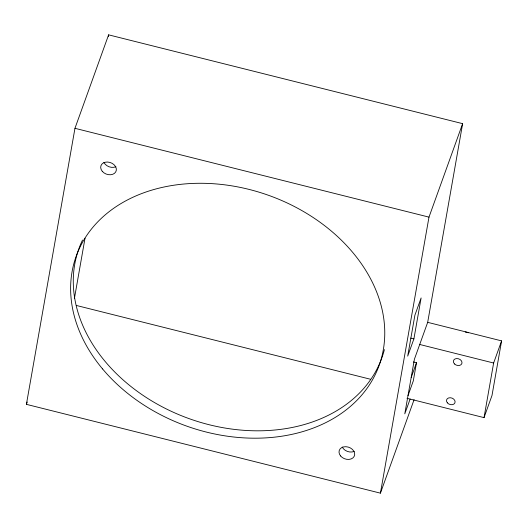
<?xml version="1.0" encoding="UTF-8"?>
<svg xmlns="http://www.w3.org/2000/svg" width="528" height="528" viewBox="0 0 528 528"><rect width="100%" height="100%" fill="white"/><g stroke="black" fill="none" stroke-linecap="round" stroke-linejoin="round"><path stroke-width="0.79" d="M414.077 399.689L380.424 493.159L26.4 404.342L74.963 128.311L108.61 34.841L462.634 123.658L427.68 322.337L414.401 359.238L404.791 413.833L410.111 399.076M108.326 36.465L108.61 34.841M74.461 298.214L85.021 238.214M380.424 493.159L428.987 217.127L462.634 123.658M413.899 338.903L421.106 297.957L414.902 315.176L407.702 356.123L413.899 338.903L410.791 338.125M413.378 361.944L416.493 362.723L413.292 380.926L407.999 395.637M406.996 398.297L484.024 417.622L493.627 363.02L501.6 340.883L427.68 322.337M501.6 340.883L491.997 395.485L484.024 417.622M26.4 404.342L27.232 402.026M411.2 377.434L416.493 362.723M74.963 128.311L428.987 217.127M419.714 344.474L493.627 363.02M76.52 305.501L370.458 379.243M384.397 349.615A161.014 122.437 19.8 0 1 188.364 418.374A161.014 122.437 19.8 0 1 82.513 240.062M354.262 451.354A8.052 6.125 19.8 0 1 342.243 447.031M115.929 166.696A8.052 6.125 19.8 0 1 103.91 162.367M465.241 332.013A10.065 7.649 19.8 0 1 468.422 332.772M102.564 368.927A161.014 122.437 19.8 0 0 372.478 379.85A161.014 122.437 19.8 0 0 208.032 183.434A161.014 122.437 19.8 0 0 102.564 368.927M102.274 171.316A8.052 6.125 19.8 0 0 115.764 171.857A8.052 6.125 19.8 0 0 107.547 162.037A8.052 6.125 19.8 0 0 102.274 171.316M340.6 455.974A8.052 6.125 19.8 0 0 354.097 456.522A8.052 6.125 19.8 0 0 345.873 446.701A8.052 6.125 19.8 0 0 340.6 455.974M447.355 402.838A4.429 3.366 19.8 0 0 454.773 403.141A4.429 3.366 19.8 0 0 450.252 397.736A4.429 3.366 19.8 0 0 447.355 402.838M454.588 364.01A4.429 3.366 19.8 0 0 461.842 363.581A4.429 3.366 19.8 0 0 456.634 358.552A4.429 3.366 19.8 0 0 454.588 364.01"/></g></svg>
